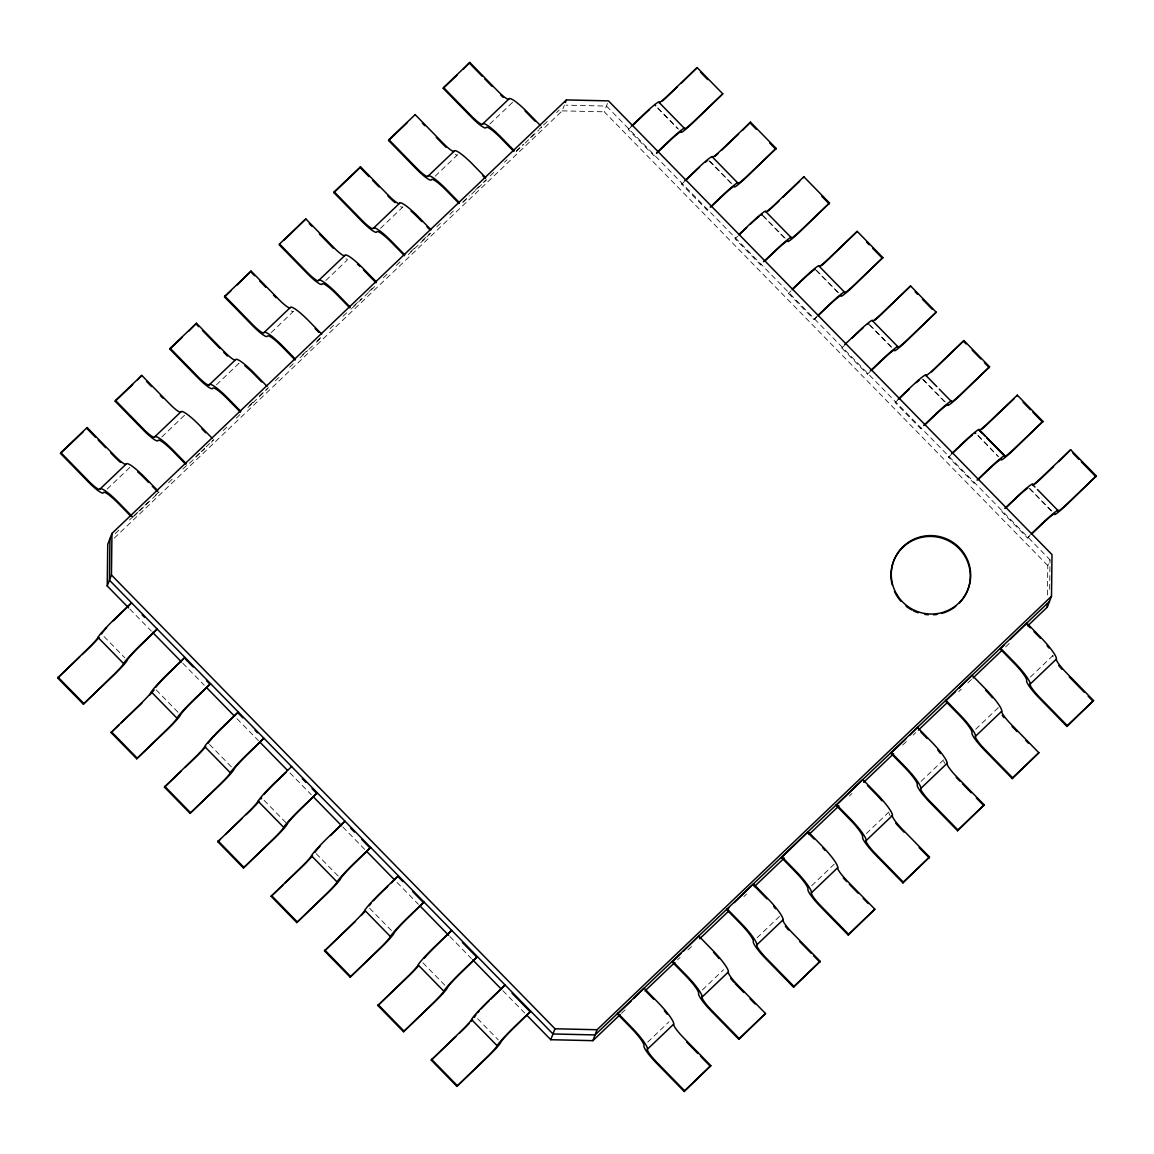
<?xml version="1.0" encoding="UTF-8"?>
<svg xmlns="http://www.w3.org/2000/svg" width="1154" height="1154" viewBox="0 0 1154 1154"><rect width="100%" height="100%" fill="white"/><g stroke="black" fill="none" stroke-linecap="round" stroke-linejoin="round"><path stroke-width="0.75" stroke-dasharray="5 3.75" d="M1047.428 595.031L1047.789 565.575L1050.01 559.834L606.47 106.067L566.138 105.158M1049.65 589.29L1050.01 559.834M158.632 492.7L158.949 491.878M351.047 309.142L351.364 308.32M541.341 127.618L541.659 126.796L539.163 129.176M114.246 538.153L562.171 110.871L564.378 105.115M1047.789 565.575L604.263 111.808L607.48 103.471M654.289 154.997L653.972 155.819L628.339 129.58L628.656 128.758M707.662 209.581L707.344 210.403L681.697 184.178L682.014 183.356M761.02 264.179L760.702 265.002L735.055 238.763L735.372 237.94M816.643 317.134L814.06 319.586L788.427 293.361L788.745 292.539M814.06 319.586L816.96 316.311M870.015 371.718L867.433 374.184L841.785 347.945L842.103 347.123M867.433 374.184L867.75 373.362M921.108 427.961L920.791 428.783L895.143 402.544L895.461 401.722M974.466 482.545L974.149 483.367L948.516 457.143L948.833 456.32M1002.191 510.905L1001.874 511.727L1027.507 537.966L1030.089 535.499M1027.507 537.966L1030.407 534.677M107.12 489.108L129.637 467.63A19.878 3.188 46.4 0 1 127.156 467.37M161.805 436.948L184.323 415.469A19.878 3.188 46.4 0 1 181.827 415.209M216.476 384.801L238.993 363.322A19.878 3.188 46.4 0 1 236.498 363.063M271.147 332.64L293.664 311.162M325.817 280.494L347.08 260.198M380.488 228.333L403.006 206.855M435.159 176.173L457.691 154.694M489.844 124.026L512.362 102.547A19.878 3.188 46.4 0 1 509.866 102.288M115.169 533.653L119.064 529.917M129.493 519.978L132.09 517.497M133.922 515.751L137.687 512.174M138.595 511.294L148.938 501.427M155.199 495.455L159.44 491.416M168.556 482.718L173.764 477.756M182.866 469.058L186.775 465.336M195.892 456.638L199.858 452.858M201.113 451.661L204.864 448.084M206.119 446.886L213.62 439.732L209.552 444.131M223.241 430.557L227.15 426.821M236.253 418.137L240.162 414.401M249.278 405.718L254.529 400.698M259.535 395.923L268.291 387.571M275.316 380.863L280.523 375.901M289.64 367.203L293.549 363.481M302.665 354.783L306.704 350.931M316.989 341.122L320.899 337.401M330.015 328.702L333.91 324.966M343.026 316.283L346.936 312.546M353.874 305.94L361.375 298.771M368.891 291.616L374.285 286.466M383.388 277.768L387.297 274.046M396.413 265.348L400.323 261.626M410.737 251.687L414.805 247.807M422.306 240.652L429.807 233.497M436.775 226.848L440.684 223.126M449.8 214.428L453.71 210.706M462.826 202.008L469.476 195.661M475.736 189.689L481.045 184.611M483.237 182.534L485.733 180.139M490.161 175.913L494.071 172.191M504.486 162.252L507.096 159.771M516.213 151.073L522.892 144.697M530.407 137.528L534.432 133.691M543.548 124.993L547.458 121.271M556.574 112.573L559.171 110.092M133.604 516.574L157.377 493.898M189.53 463.216L204.547 448.906M247.966 407.492L251.716 403.9M252.971 402.717L267.973 388.393M300.127 357.711L307.642 350.556M308.897 349.359L315.143 343.402M316.398 342.204L322.658 336.232M352.302 307.945L363.568 297.213M364.808 296.015L377.329 284.086M408.227 254.601L419.493 243.855M420.734 242.672L432 231.925M462.898 202.44L466.649 198.863M471.654 194.088L486.671 179.764M516.328 151.477L523.829 144.322M525.084 143.125L538.846 129.998M628.339 129.58L630.921 127.113M681.697 184.178L684.279 181.712M735.055 238.763L737.637 236.296M788.427 293.361L791.009 290.895M841.785 347.945L844.367 345.493M895.143 402.544L897.725 400.077M948.516 457.143L951.098 454.676M621.501 1013.342L626.709 1008.365M677.485 959.926L680.095 957.445M687.899 949.987L691.809 946.266M743.897 896.586L746.494 894.09M849.358 795.971L851.969 793.49M902.745 745.037L906.655 741.315M913.16 735.098L915.771 732.617M958.743 691.635L961.34 689.14M967.845 682.937L971.755 679.216M1005.61 646.918L1009.519 643.182M647.683 1042.134L668.945 1021.838M702.353 989.973L723.616 969.692M757.024 937.827L779.541 916.334M811.695 885.666L834.212 864.187M866.365 833.505L888.897 812.027M921.051 781.359L943.568 759.88M975.721 729.198L998.239 707.719A19.878 3.188 46.4 0 0 998.383 709.046M1030.392 677.037L1052.91 655.559A19.878 3.188 46.4 0 0 1052.765 654.231M562.171 110.871L604.263 111.808M657.751 107.885L678.509 129.118M709.898 161.228L731.881 183.702M763.256 215.812L785.239 238.301M816.628 270.411L838.597 292.9M869.986 325.01L891.97 347.484M923.344 379.594L945.328 402.082M977.928 435.433L998.686 456.681M1030.075 488.777L1052.044 511.265M657.91 108.274L677.6 128.642M708.989 160.752L730.972 183.241M762.347 215.351L784.331 237.825M815.719 269.935L838.756 293.289M869.077 324.534L892.273 348.263M922.435 379.118L945.631 402.861M978.087 435.823L997.777 456.205M1029.166 488.315L1051.135 510.804M129.912 609.153L151.333 631.065M182.837 663.305L204.244 685.216M237.017 718.726L258.438 740.637M289.928 772.877L311.349 794.789M342.853 827.014L365.529 850.224M397.034 882.449L418.455 904.361M449.959 936.586L471.38 958.498M502.884 990.723L525.56 1013.933M104.019 636.532L124.776 657.766M156.151 689.876L178.134 712.35M209.523 744.46L231.492 766.948M264.093 800.313L286.077 822.788M316.239 853.657L338.223 876.131M369.597 908.241L391.581 930.73M422.97 962.84L444.939 985.328M477.554 1018.679L498.312 1039.913M292.856 311.522A19.878 3.188 46.4 0 1 291.169 310.902M347.542 259.376A19.878 3.188 46.4 0 1 345.839 258.756M402.212 207.215A19.878 3.188 46.4 0 1 400.525 206.595M456.883 155.069A19.878 3.188 46.4 0 1 455.195 154.434M1053.054 656.9A19.878 3.188 46.4 0 1 1052.91 655.559M944.794 763.414A19.878 3.188 46.4 0 1 943.712 761.207M890.109 815.575A19.878 3.188 46.4 0 1 889.042 813.368"/><path stroke-width="1.5" d="M128.642 607.869L107.221 585.958L107.74 544.356L111.952 533.422L566.383 99.922L608.475 100.874L1052.015 554.641L1051.496 596.229L1047.284 607.163L1027.752 625.8M109.962 538.615L109.442 580.202L552.982 1033.97L595.075 1034.922L1049.491 601.422M107.221 585.958L111.448 575.009L111.952 533.422M1047.284 607.163L1047.327 603.701M131.094 516.473L118.501 503.577A19.878 3.188 46.4 0 0 103.37 492.686A19.878 3.188 46.4 0 1 88.238 481.795L60.527 453.435L60.845 452.613L87.113 427.557L114.837 455.917A14.915 2.395 46.4 0 0 126.175 464.081A24.854 3.996 46.4 0 1 145.087 477.698L157.694 490.594M87.113 427.557L86.795 428.365L95.609 437.395M185.78 464.312L173.172 451.43A19.878 3.188 46.4 0 0 158.04 440.539A19.878 3.188 46.4 0 1 142.923 429.634L115.198 401.275L115.515 400.452L141.783 375.396L169.508 403.756A14.915 2.395 46.4 0 0 180.846 411.92A24.854 3.996 46.4 0 1 199.757 425.552L212.365 438.433M141.783 375.396L137.715 379.796M240.45 412.166L227.843 399.27A19.878 3.188 46.4 0 0 212.725 388.379A19.878 3.188 46.4 0 1 197.594 377.488L169.869 349.128L170.186 348.306L196.454 323.235L224.179 351.595A14.915 2.395 46.4 0 0 235.531 359.774A24.854 3.996 46.4 0 1 254.428 373.391L267.036 386.287M83.348 704.185L112.053 676.273A14.915 1.111 -44.3 0 0 123.666 663.651A24.854 1.846 -44.3 0 1 142.995 642.605L157.204 629.06L142.678 643.427A19.878 1.486 -44.3 0 0 127.214 660.261A19.878 1.486 -44.3 0 1 111.75 677.095L83.348 704.185L57.7 677.961L86.42 650.034A14.915 1.111 -44.3 0 0 98.018 637.412A24.854 1.846 -44.3 0 1 117.362 616.38L131.556 602.835L117.044 617.202A19.878 1.486 -44.3 0 0 113.323 620.809M188.636 331.227L196.454 323.235M295.121 360.005L282.514 347.123A19.878 3.188 46.4 0 0 267.396 336.218A19.878 3.188 46.4 0 1 252.264 325.327L224.54 296.967L224.857 296.145L251.125 271.089L278.85 299.449A14.915 2.395 46.4 0 0 290.202 307.613A24.854 3.996 46.4 0 1 309.113 321.23L321.706 334.126M237.06 285.038L251.125 271.089M376.377 281.965L363.784 269.084A24.854 3.996 46.4 0 0 344.873 255.467A14.915 2.395 46.4 0 1 333.52 247.288L305.81 218.928L279.528 243.984L279.21 244.807L306.935 273.166A19.878 3.188 46.4 0 0 322.067 284.072A19.878 3.188 46.4 0 1 337.199 294.962L349.792 307.858M305.81 218.928L284.216 240.032M136.706 758.784L165.426 730.871A14.915 1.111 -44.3 0 0 177.024 718.235A24.854 1.846 -44.3 0 1 196.353 697.204L210.562 683.658L196.036 698.026A19.878 1.486 -44.3 0 0 180.572 714.86A19.878 1.486 -44.3 0 1 165.109 731.694L136.706 758.784L111.058 732.545L139.778 704.632A14.915 1.111 -44.3 0 0 151.376 692.011A24.854 1.846 -44.3 0 1 170.72 670.964L184.914 657.419L170.403 671.787A19.878 1.486 -44.3 0 0 155.747 687.308M404.463 255.698L391.87 242.802A19.878 3.188 46.4 0 0 376.738 231.911A19.878 3.188 46.4 0 1 361.606 221.02L333.895 192.66L334.213 191.838L360.481 166.767L388.206 195.141A14.915 2.395 46.4 0 0 399.544 203.306A24.854 3.996 46.4 0 1 418.455 216.923L431.062 229.819M360.481 166.767L360.163 167.59L368.977 176.62M459.133 203.537L446.54 190.655A19.878 3.188 46.4 0 0 431.408 179.764A19.878 3.188 46.4 0 1 416.291 168.859L388.566 140.5L388.884 139.677L415.151 114.621L442.876 142.981A14.915 2.395 46.4 0 0 454.214 151.145A24.854 3.996 46.4 0 1 473.126 164.762L485.733 177.658M414.834 115.443L415.151 114.621M190.064 813.368L218.784 785.456A14.915 1.111 -44.3 0 0 230.382 772.834A24.854 1.846 -44.3 0 1 249.726 751.802L263.92 738.243L249.408 752.61A19.878 1.486 -44.3 0 0 233.93 769.444A19.878 1.486 -44.3 0 1 218.467 786.278L190.064 813.368L164.431 787.143L193.136 759.231A14.915 1.111 -44.3 0 0 204.748 746.609A24.854 1.846 -44.3 0 1 224.078 725.563L238.287 712.018L223.761 726.385A19.878 1.486 -44.3 0 0 213.346 736.93M513.818 151.39L501.211 138.494A19.878 3.188 46.4 0 0 486.079 127.604A19.878 3.188 46.4 0 1 470.962 116.713L443.237 88.353L443.554 87.531L469.822 62.46L497.547 90.82A14.915 2.395 46.4 0 0 508.885 98.999A24.854 3.996 46.4 0 1 527.796 112.616L540.404 125.512M463.259 69.254L469.822 62.46M243.422 867.967L272.142 840.054A14.915 1.111 -44.3 0 0 283.754 827.432A24.854 1.846 -44.3 0 1 303.084 806.386L317.292 792.841L302.766 807.209A19.878 1.486 -44.3 0 0 287.303 824.043A19.878 1.486 -44.3 0 1 271.825 840.877L243.422 867.967L217.789 841.728L246.509 813.815A14.915 1.111 -44.3 0 0 258.107 801.193A24.854 1.846 -44.3 0 1 277.436 780.162L291.645 766.602L291.327 767.424M565.388 102.518L566.383 99.922M296.794 922.565L325.515 894.639A14.915 1.111 -44.3 0 0 337.112 882.017A24.854 1.846 -44.3 0 1 356.442 860.985L370.65 847.44L356.124 861.807A19.878 1.486 -44.3 0 0 340.661 878.641A19.878 1.486 -44.3 0 1 325.197 895.461L296.794 922.565L271.147 896.326L299.867 868.414A14.915 1.111 -44.3 0 0 311.465 855.792A24.854 1.846 -44.3 0 1 330.809 834.746L345.003 821.201L330.491 835.568M350.152 977.149L378.873 949.237A14.915 1.111 -44.3 0 0 390.47 936.615A24.854 1.846 -44.3 0 1 409.814 915.569L424.008 902.024L409.497 916.391A19.878 1.486 -44.3 0 0 394.019 933.225A19.878 1.486 -44.3 0 1 378.555 950.059L350.152 977.149L324.505 950.925L353.225 923.012A14.915 1.111 -44.3 0 0 364.837 910.376A24.854 1.846 -44.3 0 1 384.167 889.345L398.375 875.799L391.595 882.781M656.554 153.352L668.18 142.259A19.878 1.486 -44.3 0 1 681.105 132.003A19.878 1.486 -44.3 0 0 694.044 121.747L722.765 93.82L697.117 67.596L681.307 83.189M403.511 1031.748L432.231 1003.836A14.915 1.111 -44.3 0 0 443.843 991.214A24.854 1.846 -44.3 0 1 463.172 970.168L477.367 956.623L462.855 970.99A19.878 1.486 -44.3 0 0 447.391 987.824A19.878 1.486 -44.3 0 1 431.913 1004.658L403.511 1031.748L377.877 1005.509L406.597 977.597A14.915 1.111 -44.3 0 0 418.195 964.975A24.854 1.846 -44.3 0 1 437.525 943.929L451.733 930.384L437.207 944.751A19.878 1.486 -44.3 0 0 424.283 958.137M742.426 130.402L750.489 122.18L776.123 148.419L747.403 176.331A19.878 1.486 -44.3 0 1 734.478 186.602A19.878 1.486 -44.3 0 0 721.538 196.858L711.21 206.71M456.883 1086.347L485.603 1058.42A14.915 1.111 -44.3 0 0 497.201 1045.798A24.854 1.846 -44.3 0 1 516.53 1024.766L530.739 1011.221L516.213 1025.589A19.878 1.486 -44.3 0 0 500.749 1042.408A19.878 1.486 -44.3 0 1 485.286 1059.242L456.883 1086.347L431.235 1060.108L459.956 1032.195A14.915 1.111 -44.3 0 0 471.553 1019.573A24.854 1.846 -44.3 0 1 490.897 998.527L505.091 984.982L490.58 999.35M803.53 177.601L803.848 176.778L829.495 203.017L800.775 230.93A19.878 1.486 -44.3 0 1 787.836 241.186A19.878 1.486 -44.3 0 0 774.897 251.457L764.568 261.309M817.941 315.893L828.269 306.041A19.878 1.486 -44.3 0 1 841.194 295.785A19.878 1.486 -44.3 0 0 854.133 285.528L882.853 257.602L857.206 231.377L828.485 259.289A19.878 1.486 -44.3 0 1 821.561 265.622M620.188 1014.582L592.853 1040.663L550.761 1039.711L554.987 1028.777L111.448 575.009M592.853 1040.663L597.065 1029.729L1051.496 596.229M617.477 1014.063L617.794 1013.241L631.656 1027.421A24.854 3.996 46.4 0 1 647.394 1049.26A14.915 2.395 46.4 0 0 656.842 1062.358L684.553 1090.718L684.235 1091.54L656.525 1063.18A19.878 3.188 46.4 0 1 643.932 1045.712A19.878 3.188 46.4 0 0 631.339 1028.243L617.477 1014.063L631.238 1000.936M871.299 370.492L881.627 360.639A19.878 1.486 -44.3 0 1 894.566 350.383A19.878 1.486 -44.3 0 0 907.491 340.113L936.211 312.2L910.578 285.961L881.858 313.888A19.878 1.486 -44.3 0 1 874.92 320.221M672.147 961.917L672.465 961.094L686.327 975.274A24.854 3.996 46.4 0 1 702.065 997.099A14.915 2.395 46.4 0 0 711.513 1010.197L739.224 1038.557L738.906 1039.379L711.196 1011.019A19.878 3.188 46.4 0 1 698.603 993.551A19.878 3.188 46.4 0 0 686.01 976.096L672.147 961.917L680.903 953.55M726.818 909.756L727.135 908.934L740.998 923.113A24.854 3.996 46.4 0 1 756.736 944.938A14.915 2.395 46.4 0 0 766.184 958.051L793.909 986.41L793.591 987.233L765.867 958.859A19.878 3.188 46.4 0 1 753.274 941.404A19.878 3.188 46.4 0 0 740.68 923.936L726.818 909.756L729.328 907.361M734.319 902.601L753.403 883.877L767.266 898.057A24.854 3.996 46.4 0 1 783.003 919.882A14.915 2.395 46.4 0 0 792.452 932.98L820.177 961.34L793.591 987.233M931.581 371.862A19.878 1.486 -44.3 0 0 935.216 368.472L963.936 340.56L989.569 366.799L960.864 394.711A19.878 1.486 -44.3 0 1 947.924 404.967A19.878 1.486 -44.3 0 0 934.985 415.238L924.657 425.09M781.489 857.595L781.806 856.773L795.669 870.953A24.854 3.996 46.4 0 1 811.406 892.792A14.915 2.395 46.4 0 0 820.855 905.89L848.579 934.25L848.262 935.072L820.537 906.712A19.878 3.188 46.4 0 1 807.944 889.244A19.878 3.188 46.4 0 0 795.351 871.775L781.489 857.595L808.088 831.717L821.936 845.896A24.854 3.996 46.4 0 1 837.689 867.721A14.915 2.395 46.4 0 0 847.123 880.834L874.847 909.193L848.262 935.072M684.235 1091.54L710.821 1065.647L683.11 1037.287A14.915 2.395 46.4 0 1 673.662 1024.189A24.854 3.996 46.4 0 0 657.924 1002.364L644.062 988.185L633.734 998.556M836.16 805.449L836.477 804.626L850.339 818.806A24.854 3.996 46.4 0 1 866.091 840.631A14.915 2.395 46.4 0 0 875.525 853.729L903.25 882.089L902.933 882.911L875.208 854.551A19.878 3.188 46.4 0 1 862.615 837.083A19.878 3.188 46.4 0 0 850.022 819.629L836.16 805.449L862.759 779.556L876.622 793.736A24.854 3.996 46.4 0 1 892.359 815.575A14.915 2.395 46.4 0 0 901.808 828.673L929.518 857.033L902.933 882.911M683.399 951.17L698.733 936.024L712.595 950.204A24.854 3.996 46.4 0 1 728.333 972.043A14.915 2.395 46.4 0 0 737.781 985.141L765.506 1013.5L738.906 1039.379M1016.977 395.981L1017.294 395.158L1042.942 421.383L1014.222 449.295A19.878 1.486 -44.3 0 1 1001.283 459.566A19.878 1.486 -44.3 0 0 988.358 469.822L978.029 479.675M890.845 753.288L891.162 752.466L905.01 766.645A24.854 3.996 46.4 0 1 920.762 788.485A14.915 2.395 46.4 0 0 930.196 801.583L957.921 829.942L957.604 830.765L929.879 802.405A19.878 3.188 46.4 0 1 917.286 784.936A19.878 3.188 46.4 0 0 904.707 767.468L890.845 753.288L905.847 738.964M945.515 701.127L945.833 700.319L959.695 714.499A24.854 3.996 46.4 0 1 975.433 736.324A14.915 2.395 46.4 0 0 984.881 749.422L1012.592 777.782L1012.274 778.604L984.564 750.244A19.878 3.188 46.4 0 1 971.971 732.776A19.878 3.188 46.4 0 0 959.378 715.321L945.515 701.127L955.526 691.592M1031.387 534.273L1041.716 524.421A19.878 1.486 -44.3 0 1 1054.655 514.15A19.878 1.486 -44.3 0 0 1067.58 503.894L1096.3 475.982L1070.652 449.743L1058.723 461.658M1000.186 648.981L1000.504 648.159L1014.366 662.338A24.854 3.996 46.4 0 1 1030.104 684.163A14.915 2.395 46.4 0 0 1039.552 697.261L1067.277 725.635L1066.96 726.443L1039.235 698.083A19.878 3.188 46.4 0 1 1026.642 680.629A19.878 3.188 46.4 0 0 1014.049 663.161L1000.186 648.981L1003.937 645.403M1010.197 639.431L1026.771 623.102L1040.634 637.282A24.854 3.996 46.4 0 1 1056.372 659.107A14.915 2.395 46.4 0 0 1065.82 672.205L1093.545 700.565L1066.96 726.443M957.604 830.765L984.189 804.872L956.478 776.512A14.915 2.395 46.4 0 1 947.03 763.414A24.854 3.996 46.4 0 0 931.292 741.589L917.43 727.409L909.612 735.386M959.277 688L972.101 675.249L985.963 689.428A24.854 3.996 46.4 0 1 1001.701 711.268A14.915 2.395 46.4 0 0 1011.149 724.366L1038.874 752.725L1012.274 778.604M60.527 453.435L83.045 431.957M115.198 401.275L132.71 384.57M169.869 349.128L182.375 337.184M224.54 296.967L230.8 290.996M333.895 192.66L358.908 168.787M388.566 140.5L407.333 122.598M443.237 88.353L456.998 75.226M60.845 452.613L88.555 480.973A14.915 2.395 46.4 0 0 99.908 489.137L126.175 464.081M115.515 400.452L143.24 428.812A14.915 2.395 46.4 0 0 154.578 436.991L180.846 411.92M170.186 348.306L197.911 376.666A14.915 2.395 46.4 0 0 209.249 384.83L235.531 359.774M224.857 296.145L252.582 324.505A14.915 2.395 46.4 0 0 263.92 332.684L290.202 307.613M279.528 243.984L307.252 272.358A14.915 2.395 46.4 0 0 318.605 280.523L344.873 255.467M334.213 191.838L361.923 220.198A14.915 2.395 46.4 0 0 373.276 228.362L399.544 203.306M388.884 139.677L416.594 168.037A14.915 2.395 46.4 0 0 427.946 176.216L454.214 151.145M443.554 87.531L471.279 115.89A14.915 2.395 46.4 0 0 482.617 124.055L508.885 98.999M631.238 126.291L642.85 115.212A24.854 1.846 -44.3 0 1 659.021 102.389A14.915 1.111 -44.3 0 0 668.714 94.686L697.117 67.596M633.503 124.646L642.533 116.035A19.878 1.486 -44.3 0 1 649.471 109.702M57.7 677.961L79.64 657.015M82.222 654.549L86.103 650.856A19.878 1.486 -44.3 0 0 99.028 637.484M677.441 86.882L668.397 95.508A19.878 1.486 -44.3 0 1 662.511 100.932M656.871 152.53L668.498 141.437A24.854 1.846 -44.3 0 1 684.668 128.613A14.915 1.111 -44.3 0 0 694.362 120.925L722.765 93.82M684.596 180.889L696.223 169.797A24.854 1.846 -44.3 0 1 712.379 156.973A14.915 1.111 -44.3 0 0 722.087 149.284L750.489 122.18M685.577 180.471L695.905 170.619A19.878 1.486 -44.3 0 1 699.526 167.229M111.058 732.545L118.804 725.159M121.386 722.692L139.461 705.455A19.878 1.486 -44.3 0 0 141.956 703.046M721.769 150.107L738.546 134.095M710.244 207.114L721.856 196.036A24.854 1.846 -44.3 0 1 738.026 183.212A14.915 1.111 -44.3 0 0 747.72 175.509L776.123 148.419M739.252 234.248L749.581 224.395A24.854 1.846 -44.3 0 1 765.751 211.571A14.915 1.111 -44.3 0 0 775.445 203.869L803.848 176.778M738.935 235.07L746.681 227.684M164.431 787.143L181.207 771.132M185.087 767.439L192.833 760.053A19.878 1.486 -44.3 0 0 205.758 746.667M779.008 200.998L775.127 204.691A19.878 1.486 -44.3 0 1 768.203 211.023M782.874 197.305L799.65 181.293M763.602 261.713L775.214 250.634A24.854 1.846 -44.3 0 1 791.384 237.796A14.915 1.111 -44.3 0 0 801.092 230.108L829.495 203.017M792.61 288.846L802.939 278.994A24.854 1.846 -44.3 0 1 819.109 266.17A14.915 1.111 -44.3 0 0 828.803 258.467L857.206 231.377M286.163 772.358L277.133 780.969A19.878 1.486 -44.3 0 0 264.194 794.356M792.293 289.668L802.621 279.816A19.878 1.486 -44.3 0 1 815.402 269.156M217.789 841.728L220.371 839.275M225.535 834.342L242.311 818.33M818.258 315.071L828.586 305.219A24.854 1.846 -44.3 0 1 844.742 292.395A14.915 1.111 -44.3 0 0 854.45 284.706L882.853 257.602M844.685 344.671L856.297 333.578A24.854 1.846 -44.3 0 1 872.467 320.754A14.915 1.111 -44.3 0 0 882.175 313.066L910.578 285.961M852.114 338.093L855.979 334.4A19.878 1.486 -44.3 0 1 862.918 328.068M271.147 896.326L282.773 885.248M285.355 882.781L299.55 869.236A19.878 1.486 -44.3 0 0 312.489 855.864M870.332 370.896L881.944 359.817A24.854 1.846 -44.3 0 1 898.115 346.993A14.915 1.111 -44.3 0 0 907.809 339.29L936.211 312.2M898.043 399.255L909.669 388.177A24.854 1.846 -44.3 0 1 925.825 375.353A14.915 1.111 -44.3 0 0 935.533 367.65L963.936 340.56M387.73 886.474L383.849 890.167A19.878 1.486 -44.3 0 0 373.434 900.711M899.024 398.851L909.352 388.999M324.505 950.925L352.908 923.82A19.878 1.486 -44.3 0 0 355.403 921.426M923.69 425.494L935.303 414.416A24.854 1.846 -44.3 0 1 951.473 401.578A14.915 1.111 -44.3 0 0 961.167 393.889L989.569 366.799M951.415 453.854L963.027 442.775A24.854 1.846 -44.3 0 1 979.198 429.937A14.915 1.111 -44.3 0 0 988.891 422.249L1017.294 395.158M952.382 453.45L962.71 443.598A19.878 1.486 -44.3 0 1 972.375 434.971M377.877 1005.509L406.28 978.419A19.878 1.486 -44.3 0 0 418.455 965.927M1014.395 398.433L988.574 423.071A19.878 1.486 -44.3 0 1 981.65 429.403M977.049 480.093L988.675 469A24.854 1.846 -44.3 0 1 1004.831 456.176A14.915 1.111 -44.3 0 0 1014.539 448.473L1042.942 421.383M1004.773 508.452L1016.385 497.36A24.854 1.846 -44.3 0 1 1032.556 484.536A14.915 1.111 -44.3 0 0 1042.25 476.833L1070.652 449.743M1005.74 508.034L1016.068 498.182A19.878 1.486 -44.3 0 1 1027.738 488.099M431.235 1060.108L455.772 1036.71M1053.559 466.577L1041.947 477.655A19.878 1.486 -44.3 0 1 1035.008 483.988M1031.705 533.451L1042.033 523.599A24.854 1.846 -44.3 0 1 1058.204 510.775A14.915 1.111 -44.3 0 0 1067.897 503.072L1096.3 475.982M644.942 990.983L674.888 962.407M699.627 938.808L728.275 911.487M754.312 886.647L784.258 858.071M808.997 834.472L838.944 805.91M863.682 782.311L893.629 753.735M918.368 730.136L947.016 702.815M973.067 677.961L1001.701 650.64M647.394 1049.26L673.662 1024.189M702.065 997.099L728.333 972.043M756.736 944.938L783.003 919.882M811.406 892.792L837.689 867.721M866.091 840.631L892.359 815.575M920.762 788.485L947.03 763.414M975.433 736.324L1001.701 711.268M1030.104 684.163L1056.372 659.107M684.553 1090.718L710.821 1065.647M739.224 1038.557L765.506 1013.5M793.909 986.41L820.177 961.34M848.579 934.25L874.847 909.193M903.25 882.089L929.518 857.033M957.921 829.942L984.189 804.872M1012.592 777.782L1038.874 752.725M1067.277 725.635L1093.545 700.565M554.987 1028.777L597.065 1029.729M700.464 72.168L707.791 79.655M750.172 123.002L756.274 129.248M769.704 142.995L775.805 149.241M821.85 196.339L829.178 203.84M866.654 242.181L869.106 244.691M872.77 248.427L882.536 258.424M915.136 291.789L917.574 294.284M922.464 299.275L932.23 309.272M963.619 341.382L966.057 343.878M972.158 350.124L980.712 358.865M984.376 362.616L989.252 367.621M1023.079 402.227L1030.407 409.713M1032.859 412.209L1042.625 422.205M1072.787 453.06L1078.889 459.306M1081.327 461.816L1095.983 476.804M978.996 429.461L1004.644 455.686M659.021 102.389L684.668 128.613M712.379 156.973L738.026 183.212M765.751 211.571L791.384 237.796M819.109 266.17L844.742 292.395M872.467 320.754L898.115 346.993M925.825 375.353L936.817 386.59M939.269 389.086L951.473 401.578M979.198 429.937L985.3 436.183M988.964 439.934L1004.831 456.176M1032.556 484.536L1034.994 487.031M1037.446 489.527L1058.204 510.775M979.313 430.24L981.751 432.736M986.641 437.727L1004.946 456.465M535.052 121.17L527.479 113.438A19.878 3.188 46.4 0 0 525.056 111.015M1026.454 623.925L1030.234 627.79M1034.013 631.656L1040.317 638.104M469.505 63.282L482.112 76.178M484.622 78.76L492.195 86.492M1069.282 676.893L1084.399 692.371M1088.179 696.237L1093.227 701.387M514.136 150.568L501.528 137.672A24.854 3.996 46.4 0 0 482.617 124.055M482.891 175.898L485.416 178.481M422.393 123.175L424.917 125.757M436.255 137.355L442.559 143.803A19.878 3.188 46.4 0 0 446.18 147.366M1012.087 726.472L1017.136 731.622M1025.949 740.652L1028.474 743.234M459.451 202.729L446.858 189.833A24.854 3.996 46.4 0 0 427.946 176.216M421.917 221.611L418.137 217.745A19.878 3.188 46.4 0 0 411.04 211.095M426.966 226.775L429.476 229.343M920.892 732.098L927.196 738.546M372.756 180.486L379.06 186.934M956.161 777.334L959.94 781.2M962.45 783.782L971.279 792.812M976.313 797.962L983.872 805.694M404.78 254.875L392.187 241.979A24.854 3.996 46.4 0 0 373.276 228.362M363.467 269.906L376.06 282.788M867.476 785.542L876.304 794.558A19.878 3.188 46.4 0 1 882.045 800.862M309.272 223.616L311.782 226.198M319.355 233.93L333.203 248.11M904 832.077L901.49 829.495A19.878 3.188 46.4 0 1 895.749 823.191M919.118 847.541L929.201 857.855M350.109 307.036L337.516 294.14A24.854 3.996 46.4 0 0 318.605 280.523M315.085 328.501L318.879 332.366M807.771 832.539L814.06 838.987M250.822 271.911L254.601 275.777M259.636 280.927L265.939 287.375M273.498 295.107L276.022 297.689M849.33 884.224L858.158 893.254M863.192 898.403L868.226 903.568M295.438 359.182L282.831 346.301A24.854 3.996 46.4 0 0 263.92 332.684M261.684 381.945L254.125 374.213A19.878 3.188 46.4 0 0 244.908 365.861M753.086 884.7L766.948 898.879M196.137 324.058L198.661 326.64M202.44 330.506L220.082 348.551M799.693 941.534L811.031 953.146M813.556 955.714L819.859 962.162M240.768 411.343L228.16 398.447A24.854 3.996 46.4 0 0 209.249 384.83M201.964 428.942L205.744 432.808M146.515 381.368L151.549 386.532M160.363 395.548L162.887 398.13M743.767 992.411L737.464 985.963A19.878 3.188 46.4 0 1 735.069 983.439M750.071 998.845L755.105 1004.009M186.097 463.504L173.489 450.608A24.854 3.996 46.4 0 0 154.578 436.991M148.549 482.386L144.769 478.521A19.878 3.188 46.4 0 0 137.672 471.871M152.328 486.252L157.377 491.416M646.269 991.589L653.828 999.321M98.133 439.977L105.692 447.709M110.741 452.858L114.52 456.739A19.878 3.188 46.4 0 0 120.492 462.422M686.572 1041.975L697.91 1053.588M700.435 1056.155L710.518 1066.469M132.681 516.949L118.819 502.769A24.854 3.996 46.4 0 0 99.908 489.137M142.23 614.894L144.668 617.39M185.823 659.497L193.151 666.983M206.58 680.73L210.244 684.481M237.969 712.84L242.845 717.831M255.063 730.323L257.501 732.819M302.319 778.676L305.983 782.426M312.085 788.672L316.975 793.663M350.802 828.269L354.451 832.02M361.779 839.506L370.333 848.262M398.058 876.622L402.934 881.613M412.699 891.609L423.691 902.846M462.408 942.457L477.049 957.445M512.102 993.291L530.422 1012.029M152.588 632.363L181.567 662.007M206.768 687.798L234.493 716.158M259.693 741.935L287.418 770.295M313.874 797.371L341.598 825.73M366.799 851.508L394.509 879.867M419.71 905.645L448.69 935.303M472.635 959.796L501.615 989.44M526.815 1015.217L550.761 1039.711M98.018 637.412L123.666 663.651M151.376 692.011L177.024 718.235M204.748 746.609L230.382 772.834M258.107 801.193L283.754 827.432M311.465 855.792L337.112 882.017M364.837 910.376L390.47 936.615M418.195 964.975L443.843 991.214M471.553 1019.573L497.201 1045.798M58.017 677.138L83.665 703.363M111.375 731.723L137.023 757.962M164.748 786.321L190.381 812.546M218.106 840.92L243.739 867.144M271.464 895.504L297.112 921.743M324.822 950.103L350.47 976.327M378.195 1004.687L403.828 1030.926M431.553 1059.285L457.2 1085.525M892.186 584.847A39.77 39.135 21.1 0 1 940.64 537.793A39.77 39.135 21.1 0 1 959.522 602.85M955.728 606.312A39.77 39.135 21.1 0 1 942.053 613.337M936.99 614.433A39.77 39.135 21.1 0 1 933.543 614.793M928.364 614.765A39.77 39.135 21.1 0 1 924.902 614.39M918.195 612.745A39.77 39.135 21.1 0 1 913.362 610.754M911.833 609.961A39.77 39.135 21.1 0 1 906.034 606.138M901.014 601.407A39.77 39.135 21.1 0 1 894.451 591.324M503.202 97.34A19.878 3.188 46.4 0 1 500.865 95.205M357.48 264.208A19.878 3.188 46.4 0 1 359.832 266.343M394.985 202.599A19.878 3.188 46.4 0 1 387.888 195.949M227.497 355.98A19.878 3.188 46.4 0 1 223.862 352.417M718.134 153.496A19.878 1.486 -44.3 0 1 714.831 156.439M705.57 162.007A19.878 1.486 -44.3 0 1 707.561 160.536M750.489 224.049A19.878 1.486 -44.3 0 1 758.928 216.606M760.919 215.134A19.878 1.486 -44.3 0 1 762.188 214.961M867.649 324.317A19.878 1.486 -44.3 0 1 868.76 323.755M916.276 382.666A19.878 1.486 -44.3 0 1 919.017 380.387M655.313 105.375A19.878 1.486 -44.3 0 1 655.472 105.764M974.38 433.5A19.878 1.486 -44.3 0 1 975.649 433.327M1004.067 717.658A19.878 3.188 46.4 0 1 1002.22 715.292M985.646 690.251A19.878 3.188 46.4 0 1 992.411 697.781M664.372 1010.716A19.878 3.188 46.4 0 1 667.041 1014.178M1061.954 669.248A19.878 3.188 46.4 0 1 1058.737 665.497M1047.082 645.634A19.878 3.188 46.4 0 1 1048.928 647.985M733.915 982.184A19.878 3.188 46.4 0 1 730.698 978.433M713.475 952.281A19.878 3.188 46.4 0 1 719.043 958.556M937.726 749.941A19.878 3.188 46.4 0 1 940.395 753.403M846.805 881.642A19.878 3.188 46.4 0 1 843.271 877.862M822.831 847.959A19.878 3.188 46.4 0 1 825.168 850.498M788.586 930.023A19.878 3.188 46.4 0 1 785.384 926.273M773.714 906.409A19.878 3.188 46.4 0 1 775.56 908.761M365.082 911.328A19.878 1.486 -44.3 0 1 361.289 915.468M369.193 905.688A19.878 1.486 -44.3 0 1 370.924 903.539M315.013 852.402A19.878 1.486 -44.3 0 1 320.076 846.113M261.655 797.803A19.878 1.486 -44.3 0 1 260.847 799.116M259.116 801.265A19.878 1.486 -44.3 0 1 246.191 814.637M208.297 743.219A19.878 1.486 -44.3 0 1 212.437 737.925M474.294 1017.496A19.878 1.486 -44.3 0 0 475.102 1016.184A19.878 1.486 -44.3 0 1 475.924 1014.871M472.577 1019.646A19.878 1.486 -44.3 0 1 470.962 1021.463M469.072 1023.54A19.878 1.486 -44.3 0 1 459.638 1033.018M477.641 1012.722A19.878 1.486 -44.3 0 1 479.242 1010.904M481.146 1008.827A19.878 1.486 -44.3 0 1 489.339 1000.547M154.117 689.933A19.878 1.486 -44.3 0 1 152.4 692.083M151.636 692.948A19.878 1.486 -44.3 0 1 149.876 694.91M101.566 634.022A19.878 1.486 -44.3 0 1 104.105 630.574M104.87 629.695A19.878 1.486 -44.3 0 1 106.63 627.733M897.192 595.06A39.77 39.135 21.1 0 0 965.912 593.791A39.77 39.135 21.1 0 0 929.807 535.6A39.77 39.135 21.1 0 0 897.192 595.06"/></g></svg>
